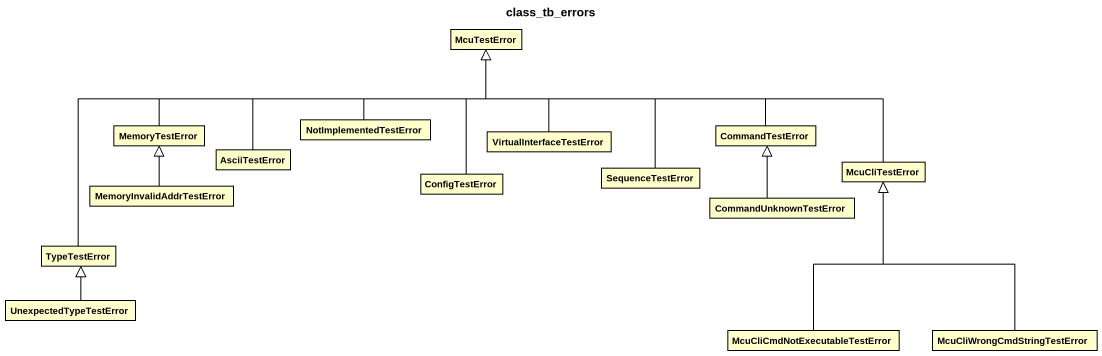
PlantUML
@startuml
title class_tb_errors
hide circle
hide empty members
class McuTestError
class MemoryTestError
class AsciiTestError
class NotImplementedTestError
class VirtualInterfaceTestError
class CommandTestError
class MemoryInvalidAddrTestError
class ConfigTestError
class SequenceTestError
class McuCliTestError
class CommandUnknownTestError
class TypeTestError
class UnexpectedTypeTestError
class "McuCliCmdNotExecutableTestError" as McuCliCmdNotExecutableTestEr
class "McuCliWrongCmdStringTestError" as McuCliWrongCmdStringTestErro
MemoryTestError -right-|> McuTestError
AsciiTestError -right-|> McuTestError
NotImplementedTestError -up-|> McuTestError
VirtualInterfaceTestError -up-|> McuTestError
CommandTestError -left-|> McuTestError
MemoryInvalidAddrTestError -up-|> MemoryTestError
ConfigTestError -up-|> McuTestError
SequenceTestError -up-|> McuTestError
McuCliTestError -left-|> McuTestError
CommandUnknownTestError -up-|> CommandTestError
TypeTestError -right-|> McuTestError
UnexpectedTypeTestError -up-|> TypeTestError
McuCliCmdNotExecutableTestEr -up-|> McuCliTestError
McuCliWrongCmdStringTestErro -up-|> McuCliTestError
@enduml
